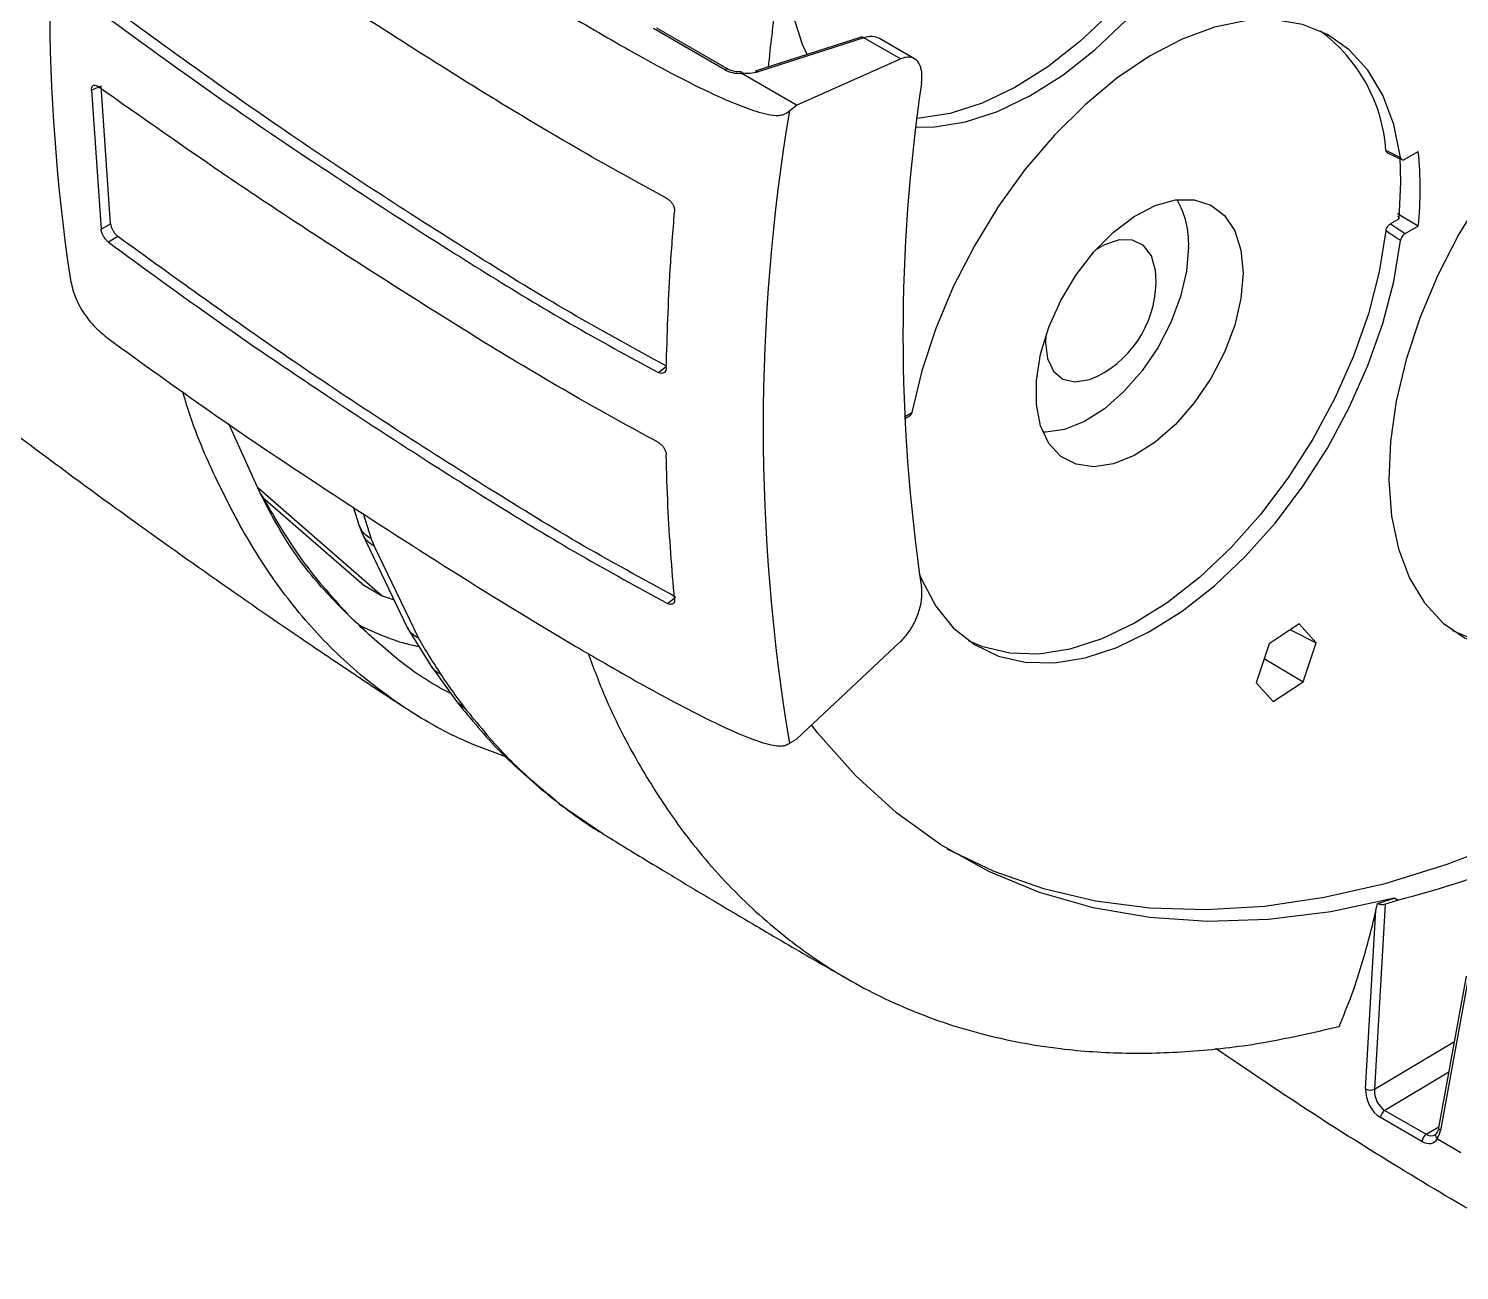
# Model space of a CAD drawing. Header units: inches. Extents: x 0.7 to 44.2, y 3.2 to 34.6.
# Drawn here: x 11.252 to 13.879, y 21.861 to 24.141 of the extents above; entities that cross this region are included whole.
import ezdxf

# ---------------------------------------------------------------- set-up
doc = ezdxf.new("R2010")
doc.units = ezdxf.units.IN
doc.header["$MEASUREMENT"] = 0

msp = doc.modelspace()

# ---------------------------------------------------------------- linework, layer by layer
for p, q in [((12.5304, 24.0653), (12.3991, 24.1411)), ((12.5369, 24.0663), (12.4055, 24.1422)), ((12.7803, 24.1252), (12.5861, 24.0628)), ((12.7854, 24.1244), (12.5912, 24.0619)), ((12.8529, 24.0854), (12.7854, 24.1244)), ((12.8783, 24.0859), (12.8142, 24.1229)), ((12.6618, 24.0005), (12.8529, 24.0854)), ((12.6618, 24.0005), (12.5604, 24.0591)), ((11.3849, 24.0354), (11.3672, 24.0284)), ((11.3672, 24.0284), (11.3849, 23.7727)), ((11.4024, 23.7829), (11.3849, 24.0354)), ((13.779, 23.9013), (13.8035, 23.9155)), ((11.3849, 23.7727), (11.4024, 23.7829)), ((13.7652, 23.7899), (13.7522, 23.7824)), ((13.8035, 23.7786), (13.7651, 23.8012)), ((13.8035, 23.7786), (13.779, 23.7644)), ((11.4157, 23.7594), (11.3982, 23.7493)), ((13.1194, 23.5766), (13.1189, 23.5647)), ((12.4081, 23.5097), (12.4229, 23.5215)), ((12.8599, 23.4283), (12.8738, 23.4363)), ((12.8738, 23.4363), (12.8735, 23.4351)), ((11.6777, 23.2872), (11.6192, 23.4152)), ((12.8601, 23.4245), (12.8682, 23.4292)), ((11.6725, 23.2987), (11.9012, 23.0996)), ((11.682, 23.2804), (11.8671, 23.1193)), ((11.8475, 23.263), (11.8587, 23.2279)), ((11.8659, 23.2511), (11.8809, 23.2043)), ((11.8587, 23.2279), (11.8641, 23.2143)), ((11.8641, 23.2143), (11.9477, 23.0406)), ((11.8862, 23.1909), (11.9677, 23.0217)), ((11.8671, 23.1193), (11.9012, 23.0996)), ((11.9012, 23.0996), (11.9229, 23.0921)), ((12.4251, 23.0857), (12.4398, 23.0975)), ((11.9477, 23.0406), (11.9899, 22.9722)), ((13.585, 23.0483), (13.5298, 23.0117)), ((13.6162, 23.0135), (13.585, 23.0483)), ((12.6618, 22.8367), (12.8529, 23.0157)), ((13.5688, 23.0375), (13.6162, 23.0135)), ((13.5298, 23.0117), (13.5058, 22.9402)), ((13.5922, 22.942), (13.6162, 23.0135)), ((11.9899, 22.9722), (12.0382, 22.9048)), ((13.5207, 22.9846), (13.5922, 22.942)), ((13.5058, 22.9402), (13.537, 22.9054)), ((13.537, 22.9054), (13.5922, 22.942)), ((12.0558, 22.8897), (12.0383, 22.9048)), ((12.6488, 22.8292), (12.6618, 22.8367)), ((12.2058, 22.7342), (12.2145, 22.7273)), ((12.2184, 22.7246), (12.2065, 22.7349)), ((12.2145, 22.7273), (12.2205, 22.7227)), ((12.2268, 22.718), (12.2151, 22.7281)), ((12.2261, 22.718), (12.3063, 22.663)), ((13.7288, 22.5348), (13.76, 22.5445)), ((13.7658, 22.5412), (13.76, 22.5445)), ((13.7068, 22.1943), (13.7256, 22.5218)), ((13.7426, 22.5337), (13.723, 22.1936)), ((13.7256, 22.5218), (13.7288, 22.5348)), ((13.8915, 22.4016), (13.8409, 22.1228)), ((13.8948, 22.3969), (13.8442, 22.1181)), ((13.723, 22.1936), (13.8697, 22.2813)), ((13.8595, 22.2252), (13.7419, 22.1549)), ((13.7419, 22.1549), (13.8181, 22.111)), ((13.8102, 22.0978), (13.734, 22.1418)), ((13.8181, 22.111), (13.8412, 22.1248)), ((13.8385, 22.1027), (13.8818, 22.0777))]:
    msp.add_line(p, q)
at = {"flags": 128}
for points in [[(13.5247, 24.7534), (13.5123, 24.6782), (13.4924, 24.601), (13.4651, 24.5233), (13.431, 24.4462), (13.3906, 24.3713), (13.3447, 24.2997), (13.2941, 24.2328), (13.2397, 24.1716), (13.1823, 24.1173), (13.123, 24.0708), (13.0628, 24.0329), (13.0028, 24.0042), (12.944, 23.9853), (12.8874, 23.9765), (12.883, 23.9762)], [(12.8811, 23.9601), (12.9157, 23.9606), (12.9721, 23.9697), (13.0308, 23.9888), (13.0905, 24.0176), (13.1505, 24.0555), (13.2095, 24.1019), (13.2666, 24.156), (13.3209, 24.2169), (13.3713, 24.2836), (13.4171, 24.3548), (13.4573, 24.4294), (13.4914, 24.5061), (13.5188, 24.5836), (13.5389, 24.6605), (13.5515, 24.7355)], [(12.6543, 24.1681), (12.6724, 24.1124), (12.6812, 24.0933)], [(13.7709, 23.9047), (13.7584, 23.9652), (13.7382, 24.0188), (13.7109, 24.0647), (13.6768, 24.102), (13.6365, 24.1302), (13.5908, 24.1486), (13.5404, 24.157), (13.4861, 24.1553), (13.429, 24.1435), (13.3699, 24.1217), (13.31, 24.0904), (13.2502, 24.0501), (13.1916, 24.0015), (13.1352, 23.9455), (13.0819, 23.8829), (13.0326, 23.8149), (12.9883, 23.7426), (12.9497, 23.6673), (12.9173, 23.5903), (12.8919, 23.5128), (12.8738, 23.4363)], [(14.1406, 24.0703), (14.0819, 24.0219), (14.0254, 23.966), (13.972, 23.9036), (13.9226, 23.8358), (13.8782, 23.7636), (13.8393, 23.6883), (13.8068, 23.6114), (13.7812, 23.5339), (13.7629, 23.4574), (13.7522, 23.383), (13.7493, 23.3122), (13.7543, 23.246), (13.7671, 23.1857), (13.7874, 23.1323), (13.815, 23.0866), (13.8493, 23.0496), (13.8897, 23.0217), (13.9356, 23.0036), (13.9862, 22.9954), (14.0405, 22.9975), (14.0977, 23.0096)], [(12.6488, 23.9902), (12.6558, 23.9958), (12.6618, 24.0005)], [(13.7693, 23.9051), (13.771, 23.859), (13.7676, 23.7913)], [(13.4818, 23.6921), (13.4779, 23.6456), (13.4664, 23.5965), (13.4477, 23.5469), (13.4226, 23.4987), (13.3922, 23.4539), (13.3576, 23.4143), (13.3204, 23.3817), (13.2819, 23.3572), (13.2439, 23.342), (13.2077, 23.3366), (13.1751, 23.3412), (13.1472, 23.3558), (13.1252, 23.3796), (13.11, 23.4117), (13.1022, 23.4507), (13.1022, 23.4952), (13.11, 23.5432), (13.1252, 23.5928), (13.1472, 23.642), (13.1751, 23.6888), (13.2077, 23.7311), (13.2439, 23.7674), (13.2819, 23.7961), (13.3204, 23.8161), (13.3576, 23.8265), (13.3922, 23.8268), (13.4226, 23.8172), (13.4477, 23.7979), (13.4664, 23.7698), (13.4779, 23.7341), (13.4818, 23.6921)], [(12.8873, 23.1402), (12.8919, 23.1288), (12.9173, 23.0807), (12.9497, 23.041), (12.9883, 23.0103), (13.0326, 22.9892), (13.0819, 22.978), (13.1352, 22.9769), (13.1916, 22.986), (13.2502, 23.0051), (13.31, 23.0339), (13.3699, 23.0718), (13.429, 23.1182), (13.4861, 23.1723), (13.5404, 23.2332), (13.5908, 23.2999), (13.6365, 23.3711), (13.6768, 23.4457), (13.7109, 23.5224), (13.7382, 23.5999), (13.7584, 23.6768), (13.7709, 23.7518)], [(13.7441, 23.7697), (13.7318, 23.6945), (13.7118, 23.6173), (13.6845, 23.5396), (13.6504, 23.4625), (13.6101, 23.3876), (13.5642, 23.316), (13.5136, 23.2491), (13.4591, 23.1879), (13.4018, 23.1336), (13.3425, 23.0871), (13.2823, 23.0492), (13.2223, 23.0205), (13.1634, 23.0016), (13.1069, 22.9928), (13.0535, 22.9942), (13.0042, 23.0059), (12.9778, 23.0173)], [(13.3217, 23.6889), (13.3209, 23.6973), (13.3135, 23.7237), (13.2991, 23.7427), (13.2789, 23.7528), (13.2544, 23.7533), (13.2273, 23.7442), (13.2104, 23.7341)], [(13.3818, 23.7406), (13.378, 23.696), (13.367, 23.649), (13.3491, 23.6015), (13.3251, 23.5553), (13.2959, 23.5124), (13.2628, 23.4746), (13.2271, 23.4433), (13.1903, 23.4199), (13.1539, 23.4053), (13.1193, 23.4001), (13.1142, 23.4002)], [(13.1189, 23.5647), (13.1227, 23.5353), (13.1337, 23.5124), (13.1511, 23.4977), (13.1737, 23.4923), (13.1998, 23.4967), (13.2142, 23.5028)], [(13.76, 22.5445), (13.6428, 22.5197), (13.5283, 22.5055), (13.4171, 22.5019), (13.3097, 22.5089), (13.2065, 22.5266), (13.108, 22.5548), (13.0147, 22.5934), (12.927, 22.6422), (12.8453, 22.7011), (12.7698, 22.7697), (12.7011, 22.8477), (12.6895, 22.8627)], [(12.9378, 22.6353), (13.0239, 22.5942), (13.1151, 22.5623), (13.2109, 22.5398), (13.3107, 22.527), (13.4142, 22.5237), (13.5211, 22.5301), (13.6307, 22.5462), (13.7427, 22.5718), (13.8567, 22.6068), (13.9721, 22.6512), (14.0886, 22.7047), (14.2055, 22.7671)], [(13.8442, 22.1181), (13.8428, 22.1191), (13.8418, 22.1202), (13.8411, 22.1213), (13.8409, 22.1223), (13.8409, 22.1228)]]:
    msp.add_lwpolyline(points, dxfattribs=at)
for centre, radius, start, end in [((14.7782, 24.1945), 3.4879, 171.5785, 188.4215), ((12.782, 24.1194), 0.00601, 55.3621, 105.9391), ((13.4472, 23.897), 0.2976, 3.9232, 53.5795), ((12.5344, 24.0609), 0.00594, 66.1227, 132.2858), ((12.5878, 24.057), 0.00601, 55.3621, 105.9391), ((16.0112, 23.5781), 3.154, 171.5602, 188.4398), ((16.1248, 23.4097), 3.5242, 170.5192, 189.4808), ((13.1563, 23.8471), 0.6508, 353.9653, 6.0347), ((13.2242, 23.7476), 0.1577, 357.4465, 30.1768), ((13.1253, 23.6782), 0.1967, 296.8895, 3.1159), ((13.9823, 23.2871), 0.2765, 245.2346, 289.6493), ((13.7156, 22.2117), 0.0195, 243.0725, 292.1882), ((13.7518, 22.14), 0.0179, 123.4335, 174.2563), ((13.828, 22.096), 0.0179, 123.4335, 174.2563)]:
    msp.add_arc(centre, radius, start, end)
for centre, major_axis, ratio, start_param, end_param in [((14.8892, 25.1263), (1.5986, 2.9661), 0.556891, 2.170145, 2.210348), ((12.7748, 24.0572), (0.04, 0.0653), 0.59425, 0.015744, 0.609075), ((12.5602, 24.0855), (0.042, 0.0035), 0.625176, 3.875055, 4.665536), ((12.5625, 24.0795), (0.042, -0.006), 0.457731, 4.701732, 5.528053), ((13.6225, 23.292), (5.3964, -3.6397), 0.073628, 1.591462, 1.596418), ((14.2293, 24.8821), (1.2612, 2.2644), 0.587367, 3.644801, 3.911965), ((14.2198, 25.5126), (1.6229, 2.914), 0.587367, 3.696678, 3.706734), ((13.7366, 22.1777), (-0.0179, 0.0382), 0.62513, 0.856803, 2.410148), ((13.7447, 22.1816), (-0.0119, 0.0284), 0.644249, 0.886879, 2.440224), ((13.8128, 22.1338), (-0.0179, 0.0382), 0.62517, 2.410124, 3.533428), ((13.8209, 22.1376), (-0.0119, 0.0284), 0.644458, 2.440101, 3.233846), ((13.8146, 22.136), (-0.0122, 0.041), 0.679725, 3.609607, 4.072789)]:
    msp.add_ellipse(centre, major_axis=major_axis, ratio=ratio, start_param=start_param, end_param=end_param)
for points, knots in [([(11.3978, 24.7372), (11.4575, 24.6921), (11.5771, 24.6019), (11.7818, 24.4608), (12.0073, 24.3115), (12.215, 24.1817), (12.3879, 24.0822), (12.4893, 24.0286), (12.5629, 23.9975), (12.5954, 23.9862), (12.6198, 23.9815), (12.6325, 23.9818), (12.6415, 23.9844), (12.6458, 23.9879), (12.6488, 23.9902)], [0, 0, 0, 0, 0.1597237, 0.319645, 0.5199149, 0.7203513, 0.8207324, 0.9213632, 0.9466262, 0.9721086, 0.9845123, 0.9891784, 0.9926191, 1, 1, 1, 1]), ([(12.4251, 23.8284), (12.3716, 23.8578), (12.2022, 23.9511), (11.9362, 24.1176), (11.6463, 24.3053), (11.4721, 24.4284), (11.3982, 24.4806)], [0, 0, 0, 0, 0.1439256, 0.4564033, 0.7694111, 1, 1, 1, 1]), ([(11.3784, 24.1754), (11.4454, 24.1262), (11.5794, 24.0278), (11.8171, 23.8669), (12.0391, 23.7238), (12.245, 23.5982), (12.3538, 23.5392), (12.4081, 23.5097)], [0, 0, 0, 0, 0.208863, 0.417939, 0.708646, 0.854234, 1, 1, 1, 1]), ([(12.4229, 23.5215), (12.3636, 23.5539), (12.2448, 23.6186), (12.0112, 23.7627), (11.7231, 23.9488), (11.5038, 24.1076), (11.3961, 24.1856)], [0, 0, 0, 0, 0.159716, 0.319787, 0.665788, 1, 1, 1, 1]), ([(12.5607, 24.0616), (12.5584, 24.0616), (12.5523, 24.0615), (12.5436, 24.0631), (12.5389, 24.0653), (12.5369, 24.0663)], [0, 0, 0, 0, 0.253497, 0.668059, 1, 1, 1, 1]), ([(12.8913, 24.041), (12.8918, 24.0483), (12.8928, 24.0627), (12.8872, 24.0788), (12.877, 24.0881), (12.8647, 24.0897), (12.8562, 24.0866), (12.8529, 24.0854)], [0, 0, 0, 0, 0.21672, 0.433427, 0.650527, 0.868445, 1, 1, 1, 1]), ([(12.5593, 24.0603), (12.5593, 24.0602), (12.5593, 24.0599), (12.5598, 24.0595), (12.5602, 24.0592), (12.5604, 24.0591)], [0, 0, 0, 0, 0.297484, 0.679934, 1, 1, 1, 1]), ([(11.3672, 24.0284), (11.3673, 24.0301), (11.3675, 24.0334), (11.3694, 24.0366), (11.3723, 24.0379), (11.3755, 24.0373), (11.3776, 24.0359), (11.3784, 24.0354)], [0, 0, 0, 0, 0.217692, 0.43538, 0.653008, 0.869643, 1, 1, 1, 1]), ([(12.4081, 23.3811), (12.356, 23.4097), (12.1903, 23.5007), (11.9304, 23.6632), (11.6379, 23.8522), (11.4592, 23.9784), (11.3784, 24.0354)], [0, 0, 0, 0, 0.139862, 0.444142, 0.748935, 1, 1, 1, 1]), ([(13.7441, 23.9173), (13.7496, 23.9148), (13.7585, 23.9106), (13.7674, 23.9063), (13.7709, 23.9047)], [0, 0, 0, 0, 0.607349, 1, 1, 1, 1]), ([(13.7468, 23.9132), (13.7467, 23.9133), (13.7458, 23.9134), (13.7448, 23.9148), (13.7444, 23.9165), (13.7441, 23.9173)], [0, 0, 0, 0, 0.053681, 0.537721, 1, 1, 1, 1]), ([(13.7467, 23.9132), (13.7489, 23.9121), (13.7579, 23.9079), (13.7668, 23.9037), (13.7735, 23.9006)], [0, 0, 0, 0, 0.246341, 1, 1, 1, 1]), ([(13.7709, 23.9047), (13.7711, 23.9038), (13.7716, 23.902), (13.7733, 23.9004), (13.7756, 23.9), (13.7777, 23.9006), (13.7788, 23.9012), (13.779, 23.9013)], [0, 0, 0, 0, 0.237631, 0.475284, 0.71236, 0.948558, 1, 1, 1, 1]), ([(10.6612, 23.8458), (10.6633, 23.8441), (10.6877, 23.8236), (10.8127, 23.7205), (11.0529, 23.5276), (11.3925, 23.2721), (11.6573, 23.0858), (11.8272, 22.971), (11.891, 22.9284), (11.9294, 22.9032), (11.9414, 22.8954)], [0, 0, 0, 0, 0.005271, 0.062096, 0.314518, 0.594363, 0.858395, 0.915424, 0.973466, 1, 1, 1, 1]), ([(12.4226, 23.5183), (12.4244, 23.5781), (12.4273, 23.6722), (12.435, 23.7692), (12.4378, 23.8046)], [0, 0, 0, 0, 0.6352108, 1, 1, 1, 1]), ([(12.4251, 23.8284), (12.4267, 23.8274), (12.4298, 23.8253), (12.4338, 23.8203), (12.4367, 23.8144), (12.438, 23.8089), (12.4379, 23.8058), (12.4378, 23.8046)], [0, 0, 0, 0, 0.215893, 0.431782, 0.647741, 0.863688, 1, 1, 1, 1]), ([(11.4024, 23.7829), (11.4027, 23.7811), (11.4034, 23.7776), (11.4059, 23.7717), (11.4092, 23.7662), (11.4127, 23.762), (11.4149, 23.7601), (11.4157, 23.7594)], [0, 0, 0, 0, 0.215551, 0.431107, 0.646569, 0.862046, 1, 1, 1, 1]), ([(13.7441, 23.7697), (13.7442, 23.7702), (13.7444, 23.7717), (13.7453, 23.7744), (13.7471, 23.7777), (13.7495, 23.7806), (13.7513, 23.7818), (13.7522, 23.7824)], [0, 0, 0, 0, 0.10112, 0.304982, 0.541658, 0.777543, 1, 1, 1, 1]), ([(13.7655, 23.7966), (13.766, 23.7961), (13.767, 23.7952), (13.7676, 23.7935), (13.7673, 23.7919), (13.7663, 23.7907), (13.7654, 23.7901), (13.7652, 23.7899)], [0, 0, 0, 0, 0.221883, 0.444214, 0.668056, 0.892904, 1, 1, 1, 1]), ([(11.3982, 23.7493), (11.3969, 23.7505), (11.3942, 23.7528), (11.3904, 23.758), (11.3873, 23.7637), (11.3855, 23.7689), (11.385, 23.7717), (11.3849, 23.7727)], [0, 0, 0, 0, 0.215734, 0.431476, 0.647054, 0.862513, 1, 1, 1, 1]), ([(12.4398, 23.0975), (12.3795, 23.1305), (12.2587, 23.1965), (12.0248, 23.3409), (11.7388, 23.5258), (11.5221, 23.6825), (11.4157, 23.7594)], [0, 0, 0, 0, 0.1630482, 0.3264554, 0.6691543, 1, 1, 1, 1]), ([(13.7709, 23.7518), (13.7655, 23.7554), (13.7566, 23.7614), (13.7477, 23.7674), (13.7441, 23.7697)], [0, 0, 0, 0, 0.607349, 1, 1, 1, 1]), ([(13.779, 23.7644), (13.778, 23.7638), (13.7762, 23.7626), (13.7738, 23.7595), (13.772, 23.7561), (13.7712, 23.7534), (13.771, 23.752), (13.7709, 23.7518)], [0, 0, 0, 0, 0.235641, 0.471271, 0.707249, 0.944054, 1, 1, 1, 1]), ([(11.3982, 23.7493), (11.4652, 23.7002), (11.5994, 23.6019), (11.8367, 23.4414), (12.0581, 23.2988), (12.263, 23.1739), (12.371, 23.1151), (12.4251, 23.0857)], [0, 0, 0, 0, 0.20949, 0.419188, 0.709279, 0.854553, 1, 1, 1, 1]), ([(11.3279, 23.6837), (11.3299, 23.6738), (11.3329, 23.659), (11.3425, 23.6366), (11.3518, 23.6203), (11.3628, 23.6052), (11.3783, 23.5879), (11.3901, 23.5784), (11.3978, 23.5722)], [0, 0, 0, 0, 0.25235, 0.377437, 0.499872, 0.61838, 0.750648, 1, 1, 1, 1]), ([(11.3978, 23.5722), (11.46, 23.5271), (11.5846, 23.4368), (11.792, 23.2979), (12.0145, 23.1539), (12.2147, 23.0305), (12.3809, 22.9346), (12.489, 22.8766), (12.5683, 22.8404), (12.6086, 22.8269), (12.6266, 22.8239), (12.6355, 22.8239), (12.6428, 22.8257), (12.6465, 22.8279), (12.6488, 22.8292)], [0, 0, 0, 0, 0.166249, 0.332713, 0.525725, 0.718888, 0.815397, 0.912105, 0.960433, 0.979666, 0.986627, 0.990405, 0.994209, 1, 1, 1, 1]), ([(12.4226, 23.5183), (12.4224, 23.5166), (12.422, 23.5131), (12.4194, 23.5096), (12.4157, 23.5079), (12.4117, 23.5081), (12.4091, 23.5093), (12.4081, 23.5097)], [0, 0, 0, 0, 0.217017, 0.434074, 0.650101, 0.86469, 1, 1, 1, 1]), ([(12.1283, 22.8041), (12.102, 22.8136), (12.0353, 22.8378), (11.9368, 22.8949), (11.8335, 22.9744), (11.7427, 23.0713), (11.6639, 23.1824), (11.5977, 23.3077), (11.5547, 23.4058), (11.5376, 23.465), (11.535, 23.474)], [0, 0, 0, 0, 0.095003, 0.240055, 0.38835, 0.537879, 0.681412, 0.825959, 0.973444, 1, 1, 1, 1]), ([(12.8681, 23.4294), (12.8686, 23.4296), (12.8703, 23.4303), (12.8723, 23.4323), (12.8732, 23.4343), (12.8735, 23.4351)], [0, 0, 0, 0, 0.172457, 0.647378, 1, 1, 1, 1]), ([(12.4081, 23.3811), (12.4097, 23.3801), (12.4129, 23.3781), (12.4172, 23.3733), (12.4205, 23.3677), (12.4223, 23.3625), (12.4225, 23.3595), (12.4226, 23.3583)], [0, 0, 0, 0, 0.213779, 0.427557, 0.64147, 0.856441, 1, 1, 1, 1]), ([(12.4378, 23.0929), (12.4331, 23.1495), (12.4259, 23.2363), (12.4234, 23.3268), (12.4226, 23.3583)], [0, 0, 0, 0, 0.652061, 1, 1, 1, 1]), ([(11.6777, 23.2872), (11.702, 23.2454), (11.7507, 23.1614), (11.8124, 23.0937), (11.8433, 23.0597)], [0, 0, 0, 0, 0.497911, 1, 1, 1, 1]), ([(11.8433, 23.0597), (11.8167, 23.0867), (11.7633, 23.141), (11.711, 23.2212), (11.685, 23.2729), (11.6777, 23.2872)], [0, 0, 0, 0, 0.4169813, 0.8380001, 1, 1, 1, 1]), ([(11.8809, 23.2043), (11.8742, 23.2086), (11.8644, 23.215), (11.861, 23.2251), (11.8599, 23.2283)], [0, 0, 0, 0, 0.680447, 1, 1, 1, 1]), ([(11.8862, 23.1909), (11.8795, 23.1953), (11.8697, 23.2016), (11.8663, 23.2116), (11.8652, 23.2147)], [0, 0, 0, 0, 0.687442, 1, 1, 1, 1]), ([(11.8809, 23.2043), (11.8818, 23.2021), (11.8835, 23.1976), (11.8853, 23.1932), (11.8862, 23.1909)], [0, 0, 0, 0, 0.499983, 1, 1, 1, 1]), ([(12.4378, 23.0929), (12.4378, 23.0914), (12.4378, 23.0883), (12.4358, 23.0852), (12.4325, 23.0838), (12.4287, 23.0841), (12.4261, 23.0853), (12.4251, 23.0857)], [0, 0, 0, 0, 0.215764, 0.431522, 0.647398, 0.86336, 1, 1, 1, 1]), ([(12.8529, 23.0157), (12.8583, 23.0215), (12.869, 23.0329), (12.8817, 23.0561), (12.89, 23.0805), (12.8928, 23.1009), (12.8917, 23.1113), (12.8913, 23.1152)], [0, 0, 0, 0, 0.218818, 0.437649, 0.656092, 0.873718, 1, 1, 1, 1]), ([(12.0272, 22.9202), (12.0206, 22.9235), (11.9832, 22.9427), (11.9206, 22.9877), (11.8691, 23.0357), (11.8433, 23.0597)], [0, 0, 0, 0, 0.096177, 0.546869, 1, 1, 1, 1]), ([(11.8591, 23.0456), (11.8848, 23.0337), (11.9198, 23.0174), (11.9584, 23.0088), (11.9687, 23.0065)], [0, 0, 0, 0, 0.734919, 1, 1, 1, 1]), ([(11.9677, 23.0217), (11.9607, 23.0259), (11.9523, 23.031), (11.949, 23.0395), (11.9485, 23.041)], [0, 0, 0, 0, 0.83042, 1, 1, 1, 1]), ([(11.9677, 23.0217), (11.9743, 23.0104), (11.9876, 22.9877), (12.0017, 22.966), (12.0088, 22.9552)], [0, 0, 0, 0, 0.499467, 1, 1, 1, 1]), ([(12.2791, 22.9939), (12.2892, 22.9671), (12.3148, 22.8986), (12.3662, 22.7985), (12.4365, 22.6861), (12.5225, 22.5795), (12.6251, 22.4826), (12.7389, 22.4022), (12.8637, 22.3387), (12.9994, 22.2927), (13.1349, 22.2671), (13.2665, 22.2581), (13.3924, 22.2622), (13.5229, 22.2777), (13.613, 22.2986), (13.6581, 22.3091)], [0, 0, 0, 0, 0.045882, 0.117364, 0.189184, 0.275676, 0.362771, 0.449128, 0.536085, 0.624927, 0.714415, 0.784986, 0.855879, 0.927769, 1, 1, 1, 1]), ([(12.0088, 22.9552), (12.0016, 22.9594), (11.9938, 22.9639), (11.9906, 22.9717), (11.9903, 22.9724)], [0, 0, 0, 0, 0.909963, 1, 1, 1, 1]), ([(12.0088, 22.9552), (12.0163, 22.944), (12.0315, 22.9216), (12.0477, 22.9004), (12.0558, 22.8897)], [0, 0, 0, 0, 0.499294, 1, 1, 1, 1]), ([(12.0382, 22.9048), (12.064, 22.8734), (12.1157, 22.8107), (12.1758, 22.7597), (12.2058, 22.7342)], [0, 0, 0, 0, 0.499855, 1, 1, 1, 1]), ([(12.0558, 22.8897), (12.0807, 22.8595), (12.1308, 22.7985), (12.1891, 22.7493), (12.2184, 22.7246)], [0, 0, 0, 0, 0.4973002, 1, 1, 1, 1]), ([(12.2184, 22.7246), (12.2198, 22.7235), (12.2226, 22.7212), (12.2254, 22.7191), (12.2268, 22.718)], [0, 0, 0, 0, 0.499818, 1, 1, 1, 1]), ([(12.2268, 22.718), (12.2278, 22.7172), (12.2297, 22.7157), (12.2317, 22.7142), (12.2326, 22.7135)], [0, 0, 0, 0, 0.499879, 1, 1, 1, 1]), ([(12.2326, 22.7135), (12.2558, 22.696), (12.2796, 22.6779), (12.3055, 22.6635), (12.3062, 22.6631)], [0, 0, 0, 0, 0.97241, 1, 1, 1, 1]), ([(12.3062, 22.6631), (12.3122, 22.6593), (12.3306, 22.648), (12.3656, 22.6265), (12.4173, 22.5951), (12.4858, 22.5539), (12.5733, 22.5019), (12.6666, 22.4472), (12.731, 22.4104), (12.7596, 22.3941)], [0, 0, 0, 0, 0.040614, 0.122562, 0.233414, 0.384276, 0.576555, 0.812068, 1, 1, 1, 1]), ([(13.6581, 22.3091), (13.6662, 22.3284), (13.6823, 22.3672), (13.7022, 22.4295), (13.7162, 22.4814), (13.7235, 22.5126), (13.7256, 22.5218)], [0, 0, 0, 0, 0.292482, 0.584918, 0.877324, 1, 1, 1, 1]), ([(13.7288, 22.5348), (13.73, 22.5344), (13.7323, 22.5336), (13.7362, 22.5331), (13.7398, 22.5331), (13.7417, 22.5335), (13.7426, 22.5337)], [0, 0, 0, 0, 0.255766, 0.511462, 0.768897, 1, 1, 1, 1]), ([(14.1605, 21.8773), (14.1605, 21.8754), (14.1605, 21.8718), (14.1585, 21.8671), (14.1537, 21.8631), (14.138, 21.8602), (14.0939, 21.8718), (14.0246, 21.9032), (13.9106, 21.9639), (13.7688, 22.0485), (13.5995, 22.1546), (13.4873, 22.2307), (13.4312, 22.2688)], [0, 0, 0, 0, 0.005819, 0.011647, 0.019463, 0.033696, 0.082102, 0.19691, 0.312999, 0.541772, 0.770891, 1, 1, 1, 1]), ([(13.8409, 22.1228), (13.8407, 22.1217), (13.8398, 22.1175), (13.8381, 22.1147), (13.8368, 22.1126)], [0, 0, 0, 0, 0.253732, 1, 1, 1, 1]), ([(13.8368, 22.1126), (13.8362, 22.1117), (13.8354, 22.1105), (13.8344, 22.1102), (13.8341, 22.1102)], [0, 0, 0, 0, 0.692823, 1, 1, 1, 1]), ([(13.8381, 22.1031), (13.8374, 22.1041), (13.8361, 22.1061), (13.8356, 22.1092), (13.836, 22.1115), (13.8368, 22.1124), (13.837, 22.1127)], [0, 0, 0, 0, 0.295588, 0.591172, 0.886899, 1, 1, 1, 1]), ([(13.8381, 22.1031), (13.8381, 22.103), (13.8383, 22.1028), (13.8384, 22.1027), (13.8385, 22.1027)], [0, 0, 0, 0, 0.730559, 1, 1, 1, 1])]:
    msp.add_open_spline(points, degree=3, knots=knots)

doc.saveas('drawing.dxf')
